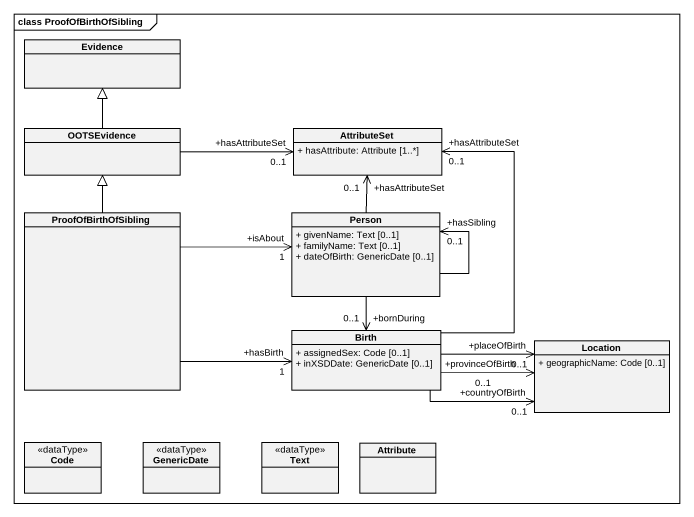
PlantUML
@startuml
mainframe class ProofOfBirthOfSibling
hide circle
hide empty members
skinparam classAttributeIconSize 0
class Evidence
class OOTSEvidence
class AttributeSet {
  + hasAttribute: Attribute [1..*]
}
class ProofOfBirthOfSibling
class "Person" as Person_ {
  + givenName: Text [0..1]
  + familyName: Text [0..1]
  + dateOfBirth: GenericDate [0..1]
}
class Birth {
  + assignedSex: Code [0..1]
  + inXSDDate: GenericDate [0..1]
}
class Location {
  + geographicName: Code [0..1]
}
class Code <<dataType>>
class GenericDate <<dataType>>
class Text <<dataType>>
class Attribute
OOTSEvidence -up-|> Evidence
OOTSEvidence -right-> "+hasAttributeSet\n0..1" AttributeSet
ProofOfBirthOfSibling -up-|> OOTSEvidence
ProofOfBirthOfSibling -right-> "+isAbout\n1" Person_
ProofOfBirthOfSibling -right-> "+hasBirth\n1" Birth
Person_ -up-> "+hasAttributeSet\n0..1" AttributeSet
Person_ --> "+hasSibling\n0..1" Person_
Person_ --> "+bornDuring\n0..1" Birth
Birth -up-> "+hasAttributeSet\n0..1" AttributeSet
Birth -right-> "+placeOfBirth\n0..1" Location
Birth -right-> "+countryOfBirth\n0..1" Location
Birth -right-> "+provinceOfBirth\n0..1" Location
@enduml
